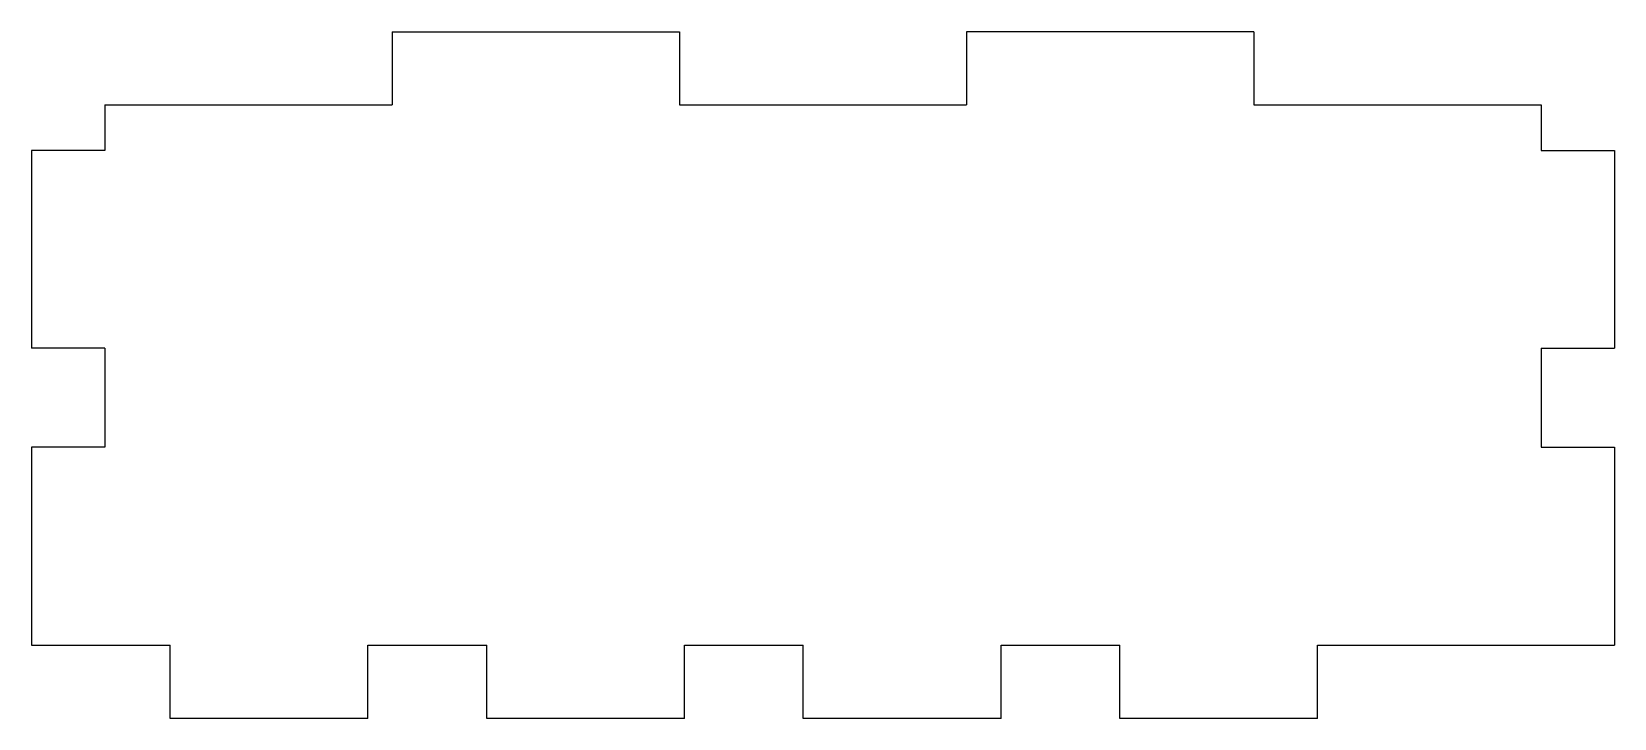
# Model space of a CAD drawing. Extents: x -40 to 40, y 3.7 to 38.4.
import ezdxf

# ---------------------------------------------------------------- set-up
doc = ezdxf.new("R2010")
doc.units = 0
doc.layers.add('VISIBLE', color=7, linetype='CONTINUOUS')

msp = doc.modelspace()

# ---------------------------------------------------------------- linework, layer by layer
at = {"layer": 'VISIBLE'}
for p, q in [((-21.78, 38.398), (-7.26, 38.398)), ((-21.78, 38.398), (-21.78, 34.698)), ((-7.26, 38.398), (-7.26, 34.698)), ((21.78, 38.398), (7.26, 38.398)), ((7.26, 38.398), (7.26, 34.698)), ((21.78, 38.398), (21.78, 34.698)), ((-36.3, 34.698), (-21.78, 34.698)), ((-36.3, 34.698), (-36.3, 32.4)), ((-7.26, 34.698), (7.26, 34.698)), ((21.78, 34.698), (36.3, 34.698)), ((36.3, 34.698), (36.3, 32.4)), ((-36.3, 32.4), (-40, 32.4)), ((-40, 32.4), (-40, 22.4)), ((36.3, 32.4), (40, 32.4)), ((40, 32.4), (40, 22.4)), ((-36.3, 22.4), (-40, 22.4)), ((-36.3, 22.4), (-36.3, 17.4)), ((36.3, 22.4), (36.3, 17.4)), ((36.3, 22.4), (40, 22.4)), ((-36.3, 17.4), (-40, 17.4)), ((-40, 17.4), (-40, 7.4)), ((36.3, 17.4), (40, 17.4)), ((40, 17.4), (40, 7.4)), ((-40, 7.4), (-33, 7.4)), ((-33, 3.7), (-33, 7.4)), ((-23, 3.7), (-23, 7.4)), ((-23, 7.4), (-17, 7.4)), ((-17, 3.7), (-17, 7.4)), ((-7, 3.7), (-7, 7.4)), ((-7, 7.4), (-1, 7.4)), ((-1, 3.7), (-1, 7.4)), ((9, 3.7), (9, 7.4)), ((9, 7.4), (15, 7.4)), ((15, 3.7), (15, 7.4)), ((25, 3.7), (25, 7.4)), ((25, 7.4), (40, 7.4)), ((-23, 3.7), (-33, 3.7)), ((-7, 3.7), (-17, 3.7)), ((9, 3.7), (-1, 3.7)), ((25, 3.7), (15, 3.7))]:
    msp.add_line(p, q, dxfattribs=at)

doc.saveas('drawing.dxf')
